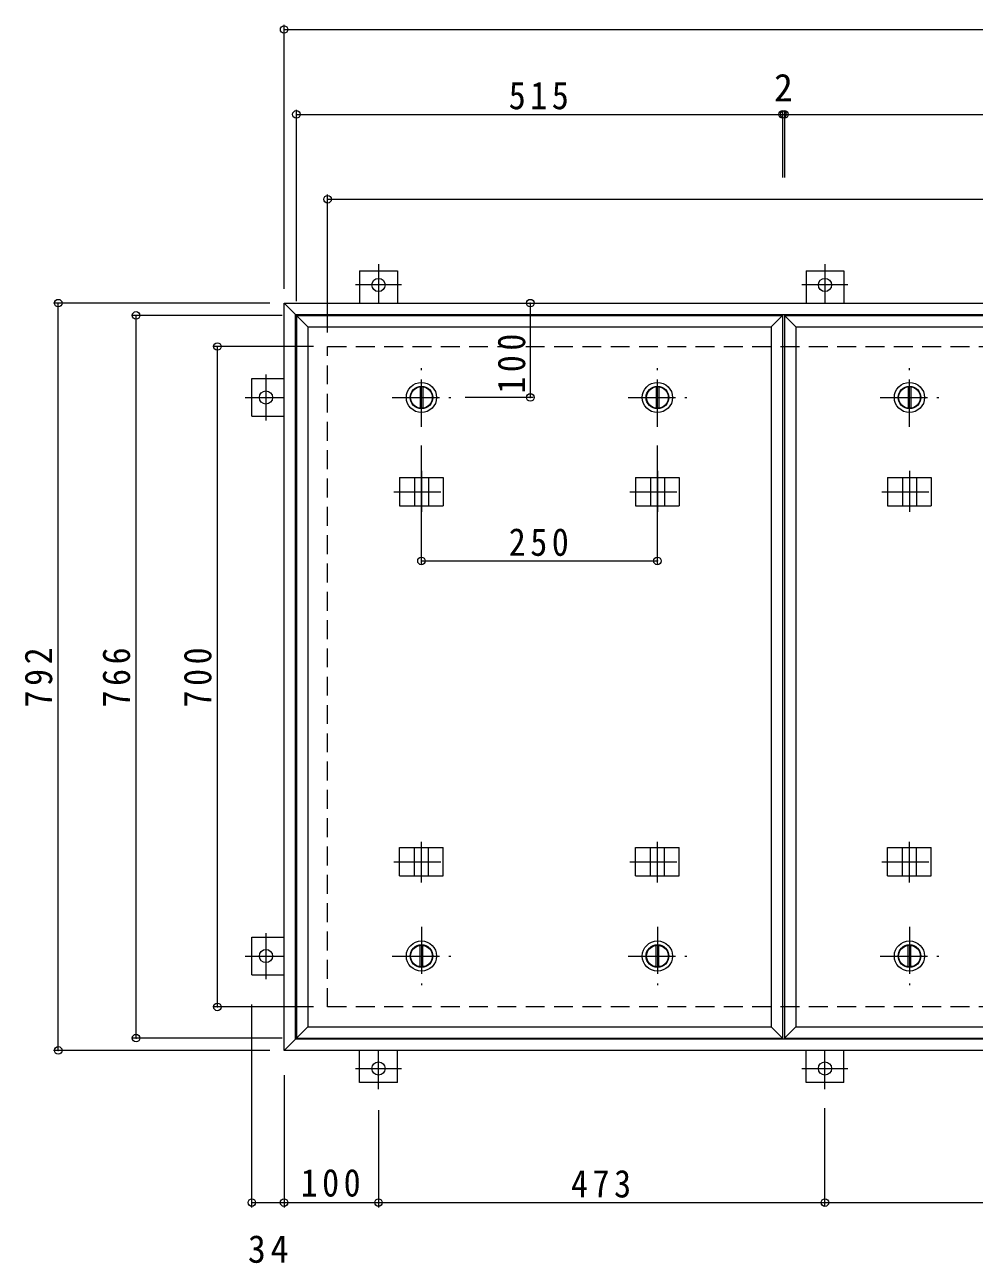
# Model space of a CAD drawing. Units: millimetres at full size, sheet at 1:10. Extents: x -2570 to 2371, y -1962 to 1135.
# Drawn here: x -2516 to -1510, y -208 to 1105 of the extents above; entities that cross this region are included whole.
import ezdxf
from ezdxf.enums import TextEntityAlignment as Align

# ---------------------------------------------------------------- set-up
doc = ezdxf.new("R2010")
doc.units = ezdxf.units.MM
doc.header["$LTSCALE"] = 10
doc.header["$PDMODE"] = 32
doc.header["$PDSIZE"] = 8
doc.linetypes.add('CHAIN1', pattern=[8, 5, -1, 1, -1])
doc.linetypes.add('DASHED2', pattern=[3, 2, -1])
for name, color, linetype, lineweight in [('0-1_躯体', 2, 'DASHED2', 9), ('0-2_仕上', 4, 'Continuous', 9), ('0-3_建具', 4, 'Continuous', 9), ('0-C', 2, 'Continuous', 9), ('0-E', 3, 'Continuous', 9), ('0-F', 7, 'Continuous', 9)]:
    doc.layers.add(name, color=color, linetype=linetype, lineweight=lineweight)
doc.styles.add('ＭＳ ゴシック', font='')
doc.styles.get('ＭＳ ゴシック').set_extended_font_data('MS Gothic')

msp = doc.modelspace()

# ---------------------------------------------------------------- linework, layer by layer
at = {"layer": '0-1_躯体'}
for p, q in [((-2195.05, 763.77), (-195.05, 763.77)), ((-2195.05, 63.77), (-2195.05, 763.77)), ((-195.05, 63.77), (-2195.05, 63.77))]:
    msp.add_line(p, q, dxfattribs=at)
at = {"layer": '0-2_仕上'}
for p, q in [((-2228.05, 796.77), (-2228.05, 30.77)), ((-1713.05, 796.77), (-1713.05, 30.77)), ((-1711.05, 796.77), (-1711.05, 30.77)), ((-2216.05, 784.77), (-2216.05, 42.77)), ((-1725.05, 784.77), (-1725.05, 42.77)), ((-1699.05, 784.77), (-1699.05, 42.77))]:
    msp.add_line(p, q, dxfattribs=at)
for points in [[(-2216.05, 784.77), (-2228.05, 796.77), (-1713.05, 796.77)], [(-2216.05, 784.77), (-1725.05, 784.77), (-1713.05, 796.77)], [(-1699.05, 784.77), (-1711.05, 796.77), (-1196.05, 796.77)], [(-1699.05, 784.77), (-1208.05, 784.77), (-1196.05, 796.77)], [(-2216.05, 42.77), (-2228.05, 30.77), (-1713.05, 30.77)], [(-2216.05, 42.77), (-1725.05, 42.77), (-1713.05, 30.77)], [(-1699.05, 42.77), (-1711.05, 30.77), (-1196.05, 30.77)], [(-1699.05, 42.77), (-1208.05, 42.77), (-1196.05, 30.77)]]:
    msp.add_lwpolyline(points, dxfattribs=at)
at = {"layer": '0-3_建具', "color": 2}
for p, q in [((-2241.05, 809.77), (-2229.05, 797.77)), ((-2241.05, 809.77), (-149.05, 809.77)), ((-2241.05, 17.77), (-2241.05, 809.77)), ((-2229.05, 797.77), (-161.05, 797.77)), ((-2229.05, 29.77), (-2229.05, 797.77)), ((-2229.05, 29.77), (-2241.05, 17.77)), ((-161.05, 29.77), (-2229.05, 29.77)), ((-149.05, 17.77), (-2241.05, 17.77))]:
    msp.add_line(p, q, dxfattribs=at)
at = {"layer": '0-3_建具', "linetype": 'CHAIN1'}
for p, q in [((-2095.55, 631.89), (-2095.55, 588.65)), ((-1845.55, 631.89), (-1845.55, 588.65)), ((-1578.55, 631.89), (-1578.55, 588.65)), ((-2124.96, 609.77), (-2066.14, 609.77)), ((-1874.96, 609.77), (-1816.14, 609.77)), ((-1607.96, 609.77), (-1549.14, 609.77)), ((-2095.55, 195.65), (-2095.55, 238.89)), ((-1845.55, 195.65), (-1845.55, 238.89)), ((-1578.55, 195.65), (-1578.55, 238.89)), ((-2124.96, 217.77), (-2066.14, 217.77)), ((-1874.96, 217.77), (-1816.14, 217.77)), ((-1607.96, 217.77), (-1549.14, 217.77))]:
    msp.add_line(p, q, dxfattribs=at)
at = {"layer": '0-3_建具'}
for p, q in [((-2118.64, 624.77), (-2118.64, 594.77)), ((-2118.64, 624.77), (-2072.46, 624.77)), ((-2103.05, 624.77), (-2103.05, 594.77)), ((-2088.05, 624.77), (-2088.05, 594.77)), ((-2072.46, 624.77), (-2072.46, 594.77)), ((-1868.64, 624.77), (-1868.64, 594.77)), ((-1868.64, 624.77), (-1822.46, 624.77)), ((-1853.05, 624.77), (-1853.05, 594.77)), ((-1838.05, 624.77), (-1838.05, 594.77)), ((-1822.46, 624.77), (-1822.46, 594.77)), ((-1601.64, 624.77), (-1601.64, 594.77)), ((-1601.64, 624.77), (-1555.46, 624.77)), ((-1586.05, 624.77), (-1586.05, 594.77)), ((-1571.05, 624.77), (-1571.05, 594.77)), ((-1555.46, 624.77), (-1555.46, 594.77)), ((-2118.64, 594.77), (-2072.46, 594.77)), ((-1868.64, 594.77), (-1822.46, 594.77)), ((-1601.64, 594.77), (-1555.46, 594.77)), ((-2118.64, 202.77), (-2118.64, 232.77)), ((-2118.64, 232.77), (-2072.46, 232.77)), ((-2103.05, 202.77), (-2103.05, 232.77)), ((-2088.05, 202.77), (-2088.05, 232.77)), ((-2072.46, 202.77), (-2072.46, 232.77)), ((-1868.64, 202.77), (-1868.64, 232.77)), ((-1868.64, 232.77), (-1822.46, 232.77)), ((-1853.05, 202.77), (-1853.05, 232.77)), ((-1838.05, 202.77), (-1838.05, 232.77)), ((-1822.46, 202.77), (-1822.46, 232.77)), ((-1601.64, 202.77), (-1601.64, 232.77)), ((-1601.64, 232.77), (-1555.46, 232.77)), ((-1586.05, 202.77), (-1586.05, 232.77)), ((-1571.05, 202.77), (-1571.05, 232.77)), ((-1555.46, 202.77), (-1555.46, 232.77)), ((-2118.64, 202.77), (-2072.46, 202.77)), ((-1868.64, 202.77), (-1822.46, 202.77)), ((-1601.64, 202.77), (-1555.46, 202.77))]:
    msp.add_line(p, q, dxfattribs=at)
at = {"layer": '0-C', "linetype": 'CHAIN1'}
for p, q in [((-2095.55, 678.77), (-2095.55, 740.77)), ((-1845.55, 678.77), (-1845.55, 740.77)), ((-1578.55, 678.77), (-1578.55, 740.77)), ((-2126.55, 709.77), (-2064.55, 709.77)), ((-1876.55, 709.77), (-1814.55, 709.77)), ((-1609.55, 709.77), (-1547.55, 709.77)), ((-2095.55, 148.77), (-2095.55, 86.77)), ((-1845.55, 148.77), (-1845.55, 86.77)), ((-1578.55, 148.77), (-1578.55, 86.77)), ((-2126.55, 117.77), (-2064.55, 117.77)), ((-1876.55, 117.77), (-1814.55, 117.77)), ((-1609.55, 117.77), (-1547.55, 117.77))]:
    msp.add_line(p, q, dxfattribs=at)
at = {"layer": '0-C'}
for p, q in [((-2097.05, 721.17), (-2097.05, 698.37)), ((-2094.05, 721.17), (-2094.05, 698.37)), ((-1847.05, 721.17), (-1847.05, 698.37)), ((-1844.05, 721.17), (-1844.05, 698.37)), ((-1580.05, 721.17), (-1580.05, 698.37)), ((-1577.05, 721.17), (-1577.05, 698.37)), ((-2097.05, 106.37), (-2097.05, 129.17)), ((-2094.05, 106.37), (-2094.05, 129.17)), ((-1847.05, 106.37), (-1847.05, 129.17)), ((-1844.05, 106.37), (-1844.05, 129.17)), ((-1580.05, 106.37), (-1580.05, 129.17)), ((-1577.05, 106.37), (-1577.05, 129.17))]:
    msp.add_line(p, q, dxfattribs=at)
for centre, radius in [((-2095.55, 709.77), 16), ((-1845.55, 709.77), 16), ((-1578.55, 709.77), 16), ((-2095.55, 709.77), 12), ((-2095.55, 709.77), 11.5), ((-1845.55, 709.77), 12), ((-1845.55, 709.77), 11.5), ((-1578.55, 709.77), 12), ((-1578.55, 709.77), 11.5), ((-2095.55, 117.77), 16), ((-1845.55, 117.77), 16), ((-1578.55, 117.77), 16), ((-2095.55, 117.77), 12), ((-2095.55, 117.77), 11.5), ((-1845.55, 117.77), 12), ((-1845.55, 117.77), 11.5), ((-1578.55, 117.77), 12), ((-1578.55, 117.77), 11.5)]:
    msp.add_circle(centre, radius, dxfattribs=at)
at = {"layer": '0-E'}
for p, q in [((-2161.05, 843.97), (-2121.05, 843.97)), ((-2161.05, 843.97), (-2161.05, 809.77)), ((-2121.05, 843.97), (-2121.05, 809.77)), ((-1688.05, 843.97), (-1648.05, 843.97)), ((-1688.05, 843.97), (-1688.05, 809.77)), ((-1648.05, 843.97), (-1648.05, 809.77)), ((-2275.25, 689.77), (-2275.25, 729.77)), ((-2275.25, 729.77), (-2241.05, 729.77)), ((-2275.25, 689.77), (-2241.05, 689.77)), ((-2275.25, 97.77), (-2275.25, 137.77)), ((-2275.25, 137.77), (-2241.05, 137.77)), ((-2275.25, 97.77), (-2241.05, 97.77)), ((-2161.05, -16.43), (-2161.05, 17.77)), ((-2121.05, -16.43), (-2121.05, 17.77)), ((-1688.05, -16.43), (-1688.05, 17.77)), ((-1648.05, -16.43), (-1648.05, 17.77)), ((-2121.05, -16.43), (-2161.05, -16.43)), ((-1648.05, -16.43), (-1688.05, -16.43))]:
    msp.add_line(p, q, dxfattribs=at)
at = {"layer": '0-E', "linetype": 'CHAIN1'}
for p, q in [((-2141.05, 850.94), (-2141.05, 809.77)), ((-1668.05, 850.94), (-1668.05, 809.77)), ((-2116.67, 828.97), (-2165.43, 828.97)), ((-1643.67, 828.97), (-1692.43, 828.97)), ((-2260.25, 734.15), (-2260.25, 685.39)), ((-2282.22, 709.77), (-2241.05, 709.77)), ((-2260.25, 142.15), (-2260.25, 93.39)), ((-2282.22, 117.77), (-2241.05, 117.77)), ((-2141.05, -23.4), (-2141.05, 17.77)), ((-1668.05, -23.4), (-1668.05, 17.77)), ((-2165.43, -1.43), (-2116.67, -1.43)), ((-1692.43, -1.43), (-1643.67, -1.43))]:
    msp.add_line(p, q, dxfattribs=at)
at = {"layer": '0-E'}
for centre in [(-2141.05, 828.97), (-1668.05, 828.97), (-2260.25, 709.77), (-2260.25, 117.77), (-2141.05, -1.43), (-1668.05, -1.43)]:
    msp.add_circle(centre, 7, dxfattribs=at)
at = {"layer": '0-F'}
for p, q in [((-2241.05, 824.77), (-2241.05, 1104.77)), ((-2241.05, 1099.77), (-149.05, 1099.77)), ((-2228.05, 811.77), (-2228.05, 1014.77)), ((-1713.05, 1012.77), (-1713.05, 942.83)), ((-1711.05, 1012.77), (-1711.05, 942.83)), ((-2228.05, 1009.77), (-1713.05, 1009.77)), ((-1713.05, 1009.77), (-1711.05, 1009.77)), ((-1711.05, 1009.77), (-1196.05, 1009.77)), ((-2195.05, 778.77), (-2195.05, 924.77)), ((-2195.05, 919.77), (-195.05, 919.77)), ((-2256.05, 809.77), (-2485.31, 809.77)), ((-2480.31, 17.77), (-2480.31, 809.77)), ((-1980.2, 809.77), (-1980.2, 709.77)), ((-2243.05, 796.77), (-2402.84, 796.77)), ((-2397.84, 30.77), (-2397.84, 796.77)), ((-2210.05, 763.77), (-2316.67, 763.77)), ((-2311.67, 63.77), (-2311.67, 763.77)), ((-1977.2, 709.77), (-2049.37, 709.77)), ((-2095.55, 533.47), (-2095.55, 658.77)), ((-1845.55, 533.47), (-1845.55, 658.77)), ((-2095.55, 536.47), (-1845.55, 536.47)), ((-2275.25, -148.6), (-2275.25, 66.56)), ((-2210.05, 63.77), (-2316.67, 63.77)), ((-2243.05, 30.77), (-2402.84, 30.77)), ((-2256.05, 17.77), (-2485.31, 17.77)), ((-2241.05, -8.44), (-2241.05, -148.6)), ((-2141.05, -45.74), (-2141.05, -148.6)), ((-1668.05, -146.6), (-1668.05, -43.4)), ((-2275.25, -143.6), (-2241.05, -143.6)), ((-2241.05, -143.6), (-2141.05, -143.6)), ((-2141.05, -143.6), (-1668.05, -143.6)), ((-1668.05, -143.6), (-1195.05, -143.6))]:
    msp.add_line(p, q, dxfattribs=at)
for p in [(-2241.05, 1099.77), (-2228.05, 1009.77), (-1713.05, 1009.77), (-1711.05, 1009.77), (-2195.05, 919.77), (-2480.31, 809.77), (-2397.84, 796.77), (-1980.2, 809.77), (-2311.67, 763.77), (-1980.2, 709.77), (-2095.55, 536.47), (-1845.55, 536.47), (-2311.67, 63.77), (-2397.84, 30.77), (-2480.31, 17.77), (-2275.25, -143.6), (-2241.05, -143.6), (-2141.05, -143.6), (-1668.05, -143.6)]:
    msp.add_point(p, dxfattribs=at)

# ---------------------------------------------------------------- texts
at = {"layer": '0-F', "color": 2, "style": 'ＭＳ ゴシック'}
msp.add_text('2', height=29.33, dxfattribs=at).set_placement((-1722.05, 1014.77), align=Align.BOTTOM_LEFT)
at = {"layer": '0-F', "color": 2, "char_height": 29.33, "attachment_point": 7, "style": 'ＭＳ ゴシック'}
for s, insert in [('\\T1.27;\\W0.9;515', (-2003.05, 1014.77)), ('\\T1.27;\\W0.9;250', (-2003.05, 541.47)), ('\\T1.27;\\W0.9;100', (-2223.55, -137.6)), ('\\T1.27;\\W0.9;473', (-1937.05, -138.6)), ('\\T1.27;\\W0.95;34', (-2279.4, -207.82))]:
    msp.add_mtext(s, dxfattribs=dict(at, insert=insert))
at = {"layer": '0-F', "color": 2, "char_height": 29.33, "attachment_point": 7, "rotation": 90, "style": 'ＭＳ ゴシック'}
for s, insert in [('\\T1.27;\\W0.9;100', (-1985.2, 713.78)), ('\\T1.27;\\W0.9;792', (-2486.31, 381.27)), ('\\T1.27;\\W0.9;766', (-2403.84, 381.27)), ('\\T1.27;\\W0.9;700', (-2317.67, 381.27))]:
    msp.add_mtext(s, dxfattribs=dict(at, insert=insert))

doc.saveas('drawing.dxf')
